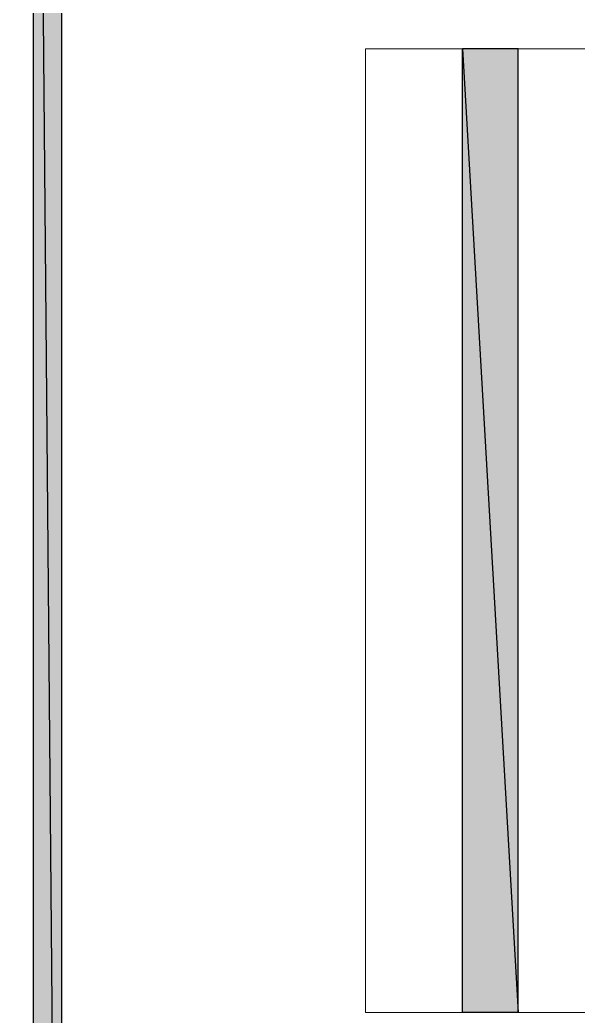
# Model space of a CAD drawing. Header units: millimetres. Extents: x 50 to 186, y -32 to 33.
# Drawn here: x 117.973 to 118.551, y -15.571 to -14.54 of the extents above; entities that cross this region are included whole.
import ezdxf

# ---------------------------------------------------------------- set-up
doc = ezdxf.new("R2010")
doc.units = ezdxf.units.MM
doc.layers.add('Prumada Eletrica', color=40, linetype='Continuous', lineweight=30)

msp = doc.modelspace()

# ---------------------------------------------------------------- hatches: boundary and pattern name
at = {"layer": 'Prumada Eletrica', "true_color": 0x000007}
h = msp.add_hatch(color=7, dxfattribs=at)
h.paths.add_polyline_path([(118.0165, -13.3969), (117.9872, -13.3969), (118.0165, -16.7394)])
h.paths.add_polyline_path([(117.9872, -13.3969), (118.0165, -16.7394), (117.9872, -16.7394)])
h = msp.add_hatch(color=7, dxfattribs=at)
h.paths.add_polyline_path([(118.4886, -14.5702), (118.4313, -14.5702), (118.4886, -15.5675)])
h.paths.add_polyline_path([(118.4313, -14.5702), (118.4886, -15.5675), (118.4313, -15.5675)])

# ---------------------------------------------------------------- linework, layer by layer
at = {"layer": 'Prumada Eletrica', "color": 7, "linetype": 'Continuous', "lineweight": 20, "true_color": 0x000007}
for points in [[(118.0165, -16.7394), (118.0165, -13.1818), (118.0165, -13.1818)], [(117.9872, -13.3969), (117.9872, -16.7394), (118.0165, -16.7394), (117.9732, -16.7394)], [(118.4313, -15.5675), (118.4313, -14.5702), (118.4313, -14.5702)], [(118.4886, -14.5702), (118.4886, -15.5675), (118.4886, -15.5675)]]:
    msp.add_lwpolyline(points, dxfattribs=at)
at = {"layer": 'Prumada Eletrica', "color": 7, "linetype": 'Continuous', "lineweight": -2, "true_color": 0x000007}
for points in [[(118.0165, -13.3969), (117.9872, -13.3969), (118.0165, -16.7394)], [(117.9872, -13.3969), (118.0165, -16.7394), (117.9872, -16.7394)], [(118.4886, -14.5702), (118.4313, -14.5702), (118.4886, -15.5675)], [(118.4313, -14.5702), (118.4886, -15.5675), (118.4313, -15.5675)]]:
    msp.add_lwpolyline(points, close=True, dxfattribs=at)
at = {"layer": 'Prumada Eletrica', "color": 7, "linetype": 'Continuous', "lineweight": 20, "true_color": 0x000007}
msp.add_lwpolyline([(119.4007, -14.5702), (119.4007, -15.5675), (118.3308, -15.5675), (118.3308, -14.5702), (118.8671, -14.5702)], close=True, dxfattribs=at)

doc.saveas('drawing.dxf')
